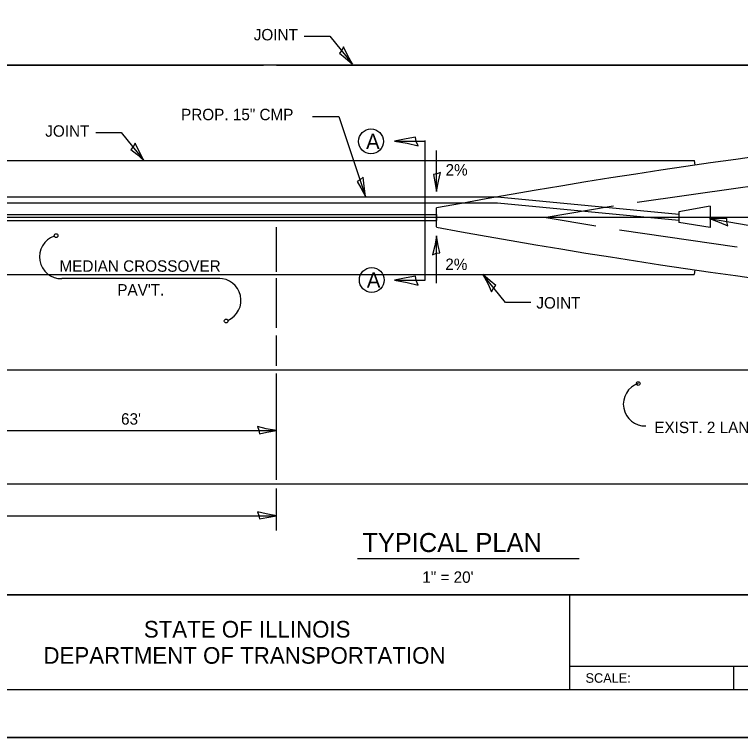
# Model space of a CAD drawing. Extents: x 1875357 to 1890680, y 2257528 to 2269761.
# Drawn here: x 1882904.5 to 1883286, y 2267640.7 to 2268020.6 of the extents above; entities that cross this region are included whole.
import ezdxf

# ---------------------------------------------------------------- set-up
doc = ezdxf.new("R2010")
doc.units = 0
for name, color, linetype in [('Alignment_EX_50 Centerline', 7, 'Continuous'), ('Design_PR_Aggregate Shoulder', 7, 'Continuous'), ('Design_PR_EOP', 7, 'Continuous'), ('Design_PR_Roadway Dimensions', 7, 'Continuous'), ('Design_PR_Roadway Notes', 7, 'Continuous'), ('Drainage_PR', 7, 'Continuous'), ('Drainage_PR_Pipe Culvert', 7, 'Continuous'), ('IDS_Pavement Joint Sawed', 7, 'Continuous'), ('Level 23', 7, 'Continuous'), ('Sheets_50 Reference Boundary', 7, 'Continuous'), ('Sheets_General Details', 7, 'Continuous'), ('Sheets_Printer Plotting Border', 7, 'Continuous'), ('Topo_EOP', 7, 'Continuous')]:
    doc.layers.add(name, color=color, linetype=linetype)

msp = doc.modelspace()

# ---------------------------------------------------------------- linework, layer by layer
at = {"layer": 'Alignment_EX_50 Centerline'}
for p, q in [((1883042.11, 2267913.95), (1882278.94, 2267913.95)), ((1883815.66, 2267913.95), (1883042.11, 2267913.95))]:
    msp.add_line(p, q, dxfattribs=at)
at = {"layer": 'Design_PR_Aggregate Shoulder'}
for points in [[(1883292.33, 2267930.43), (1883284.77, 2267929.42), (1883231.7, 2267921.73)], [(1883218.12, 2267919.65), (1883183.86, 2267913.92), (1883210.01, 2267909.54)], [(1883219.34, 2267919.86), (1883218.11, 2267919.65)], [(1883222.35, 2267907.52), (1883223.58, 2267907.34)], [(1883223.58, 2267907.34), (1883282.79, 2267898.75), (1883284.2, 2267898.56)]]:
    msp.add_lwpolyline(points, dxfattribs=at)
at = {"layer": 'Design_PR_EOP'}
for p, q in [((1883042.11, 2267993.95), (1882269.69, 2267993.95)), ((1883815.66, 2267993.95), (1883042.11, 2267993.95)), ((1883126.29, 2267908.95), (1883126.29, 2267918.93)), ((1882269.69, 2267833.95), (1883042.11, 2267833.95)), ((1883042.11, 2267833.95), (1883822.91, 2267833.95))]:
    msp.add_line(p, q, dxfattribs=at)
for centre, radius, start, end in [((1883778.1, 2264407.05), 3571.86, 93.70236, 100.51451), ((1883782.08, 2271458.87), 3610.07, 259.53346, 266.26763)]:
    msp.add_arc(centre, radius, start, end, dxfattribs=at)
at = {"layer": 'Design_PR_Roadway Dimensions'}
for p, q in [((1883104.11, 2267954.13), (1883120.36, 2267954.13)), ((1883120.36, 2267881.07), (1883120.36, 2267954.31)), ((1883126.29, 2267927.63), (1883126.29, 2267949.09)), ((1883042.11, 2267885.4), (1883042.11, 2267908.86)), ((1883126.29, 2267879.49), (1883126.29, 2267904.3)), ((1883012.39, 2267881.84), (1882929.42, 2267881.84)), ((1883042.11, 2267855.98), (1883042.11, 2267882.06)), ((1883104.11, 2267881.07), (1883120.36, 2267881.07)), ((1883042.11, 2267835.96), (1883042.11, 2267851.86)), ((1883042.11, 2267776.14), (1883042.11, 2267831.92)), ((1882884.19, 2267801.99), (1883042.11, 2267801.99)), ((1883042.11, 2267749.38), (1883042.11, 2267771.56)), ((1882348.39, 2267757.2), (1883042.11, 2267757.2))]:
    msp.add_line(p, q, dxfattribs=at)
for points in [[(1883116.6, 2267951.51), (1883115.59, 2267953.92), (1883115.19, 2267956.22), (1883110.36, 2267955.21), (1883104.11, 2267954.13), (1883110.77, 2267952.92)], [(1883116.6, 2267878.46), (1883115.59, 2267880.86), (1883115.19, 2267883.16), (1883110.36, 2267882.15), (1883104.11, 2267881.07), (1883110.77, 2267879.86)]]:
    msp.add_lwpolyline(points, close=True, dxfattribs=at)
for centre, start, end in [((1882929.05, 2267893.28), 108.435, 271.8775), ((1883012.07, 2267870.4), 293.3514, 91.8775), ((1883235.89, 2267815.82), 108.435, 271.8775)]:
    msp.add_arc(centre, 11.45, start, end, dxfattribs=at)
at = {"layer": 'Design_PR_Roadway Notes'}
for centre, radius in [((1883091.83, 2267953.92), 6.52), ((1882926.35, 2267904.4), 0.978), ((1883092.24, 2267881.07), 6.52), ((1883015.69, 2267859.54), 0.978), ((1883232.27, 2267826.68), 0.978)]:
    msp.add_circle(centre, radius, dxfattribs=at)
at = {"layer": 'Drainage_PR'}
for p, q in [((1883270.08, 2267919.85), (1883253.57, 2267916.9)), ((1883270.08, 2267919.85), (1883270.08, 2267908.62)), ((1883253.57, 2267916.9), (1883253.57, 2267911.28)), ((1883270.08, 2267908.62), (1883253.57, 2267911.28))]:
    msp.add_line(p, q, dxfattribs=at)
at = {"layer": 'Drainage_PR_Pipe Culvert'}
for p, q in [((1882852.08, 2267924.74), (1883042.11, 2267924.74)), ((1883042.11, 2267924.74), (1883158.37, 2267924.74)), ((1883158.37, 2267924.74), (1883253.57, 2267915.65)), ((1882887.3, 2267921.61), (1883042.11, 2267921.61)), ((1883042.11, 2267921.61), (1883158.37, 2267921.61)), ((1883158.37, 2267921.61), (1883253.57, 2267912.52)), ((1882887.3, 2267915.51), (1883042.11, 2267915.51)), ((1883042.11, 2267915.51), (1883126.29, 2267915.51)), ((1883126.29, 2267915.51), (1883126.29, 2267912.39)), ((1882884.17, 2267912.39), (1883042.11, 2267912.39)), ((1883042.11, 2267912.39), (1883126.29, 2267912.39))]:
    msp.add_line(p, q, dxfattribs=at)
at = {"layer": 'IDS_Pavement Joint Sawed'}
for p, q in [((1882748.64, 2267943.95), (1883042.11, 2267943.95)), ((1883042.11, 2267943.95), (1883261.82, 2267943.95)), ((1883262.19, 2267941.45), (1883261.82, 2267943.95)), ((1882748.81, 2267883.95), (1883042.11, 2267883.95)), ((1883042.11, 2267883.95), (1883261.65, 2267883.95)), ((1883262.01, 2267886.45), (1883261.65, 2267883.95))]:
    msp.add_line(p, q, dxfattribs=at)
at = {"layer": 'Level 23'}
for p, q in [((1883056.79, 2268009.28), (1883070.17, 2268009.28)), ((1883070.17, 2268009.28), (1883082.1, 2267994.45)), ((1883061.13, 2267966.97), (1883074.87, 2267966.97)), ((1883074.87, 2267966.97), (1883088.97, 2267925.03)), ((1882947.23, 2267958.65), (1882960.61, 2267958.65)), ((1882960.61, 2267958.65), (1882972.54, 2267943.83)), ((1883269.78, 2267913.36), (1883341.35, 2267900.94)), ((1883162.54, 2267869.21), (1883150.6, 2267884.04)), ((1883175.91, 2267869.21), (1883162.54, 2267869.21)), ((1883084.82, 2267734.68), (1883201.21, 2267734.68))]:
    msp.add_line(p, q, dxfattribs=at)
for points in [[(1883077.46, 2268003.55), (1883076.47, 2268001.71), (1883075.23, 2268000.31), (1883078.29, 2267997.8), (1883082.1, 2267994.45), (1883079.51, 2267999.21)], [(1882967.9, 2267952.93), (1882966.91, 2267951.09), (1882965.68, 2267949.69), (1882968.73, 2267947.18), (1882972.54, 2267943.83), (1882969.95, 2267948.59)], [(1883128.38, 2267937.63), (1883126.46, 2267936.81), (1883124.61, 2267936.5), (1883125.42, 2267932.63), (1883126.29, 2267927.63), (1883127.26, 2267932.96)], [(1883087.76, 2267935.17), (1883086.2, 2267933.79), (1883084.56, 2267932.9), (1883086.55, 2267929.49), (1883088.97, 2267925.03), (1883088.19, 2267930.39)], [(1883279.28, 2267909.59), (1883278.8, 2267911.62), (1883278.81, 2267913.49), (1883274.86, 2267913.36), (1883269.78, 2267913.36), (1883274.87, 2267911.49)], [(1883124.19, 2267894.3), (1883126.12, 2267895.11), (1883127.96, 2267895.43), (1883127.15, 2267899.3), (1883126.29, 2267904.3), (1883125.32, 2267898.96)], [(1883155.24, 2267874.94), (1883156.23, 2267876.78), (1883157.47, 2267878.18), (1883154.41, 2267880.69), (1883150.6, 2267884.04), (1883153.19, 2267879.27)], [(1883032.12, 2267804.08), (1883032.93, 2267802.16), (1883033.24, 2267800.32), (1883037.11, 2267801.12), (1883042.11, 2267801.99), (1883036.78, 2267802.96)], [(1883032.12, 2267759.29), (1883032.93, 2267757.37), (1883033.24, 2267755.53), (1883037.11, 2267756.33), (1883042.11, 2267757.2), (1883036.78, 2267758.17)]]:
    msp.add_lwpolyline(points, close=True, dxfattribs=at)
at = {"layer": 'Sheets_50 Reference Boundary'}
msp.add_lwpolyline([(1882257.4, 2268715.69), (1883832.4, 2268715.69), (1883832.4, 2267715.7), (1882257.4, 2267715.7)], close=True, dxfattribs=at)
at = {"layer": 'Sheets_General Details'}
for p, q in [((1882257.4, 2267715.7), (1883832.4, 2267715.7)), ((1883196.12, 2267715.7), (1883196.12, 2267665.7)), ((1883196.12, 2267678.2), (1883581.12, 2267678.2)), ((1883282.4, 2267678.2), (1883282.4, 2267665.7)), ((1883857.4, 2267640.7), (1882157.4, 2267640.7))]:
    msp.add_line(p, q, dxfattribs=at)
msp.add_lwpolyline([(1882257.4, 2268715.7), (1883832.4, 2268715.7), (1883832.4, 2267665.7), (1882257.4, 2267665.7)], close=True, dxfattribs=at)
at = {"layer": 'Sheets_Printer Plotting Border'}
msp.add_lwpolyline([(1882157.4, 2267640.7), (1883857.4, 2267640.7), (1883857.4, 2268740.7), (1882157.4, 2268740.7)], close=True, dxfattribs=at)
at = {"layer": 'Topo_EOP'}
for p, q in [((1882269.69, 2267993.95), (1883035.34, 2267993.95)), ((1883042.11, 2267993.95), (1883815.66, 2267993.95)), ((1882269.69, 2267833.95), (1883042.11, 2267833.95)), ((1883079.01, 2267833.95), (1883815.66, 2267833.95)), ((1883085.48, 2267833.95), (1883085.48, 2267833.95)), ((1882269.69, 2267773.95), (1883042.11, 2267773.95)), ((1883042.11, 2267773.95), (1883079.01, 2267773.95)), ((1883079.01, 2267773.95), (1883815.66, 2267773.95))]:
    msp.add_line(p, q, dxfattribs=at)

# ---------------------------------------------------------------- texts
at = {"layer": 'Level 23'}
for s, height, p in [('JOINT', 6, (1883030.23, 2268007)), ('PROP. 15" CMP', 6, (1882992.05, 2267965.06)), ('JOINT', 6, (1882920.67, 2267956.38)), ('A', 8, (1883089.25, 2267949.92)), ('2%', 6, (1883131.06, 2267935.98)), ('MEDIAN CROSSOVER', 6, (1882928.16, 2267885.43)), ('2%', 6, (1883130.9, 2267886.34)), ('A', 8, (1883089.66, 2267877.07)), ("PAV'T.", 6, (1882958.53, 2267872.93)), ('JOINT', 6, (1883178.73, 2267866.08)), ("63'", 6, (1882960.5, 2267805.08)), ("EXIST. 2 LANE PAV'T.", 6, (1883240.71, 2267800.64)), ('TYPICAL PLAN', 10, (1883087.26, 2267738.14)), ('1" = 20\'', 6, (1883118.81, 2267721.97))]:
    msp.add_text(s, height=height, dxfattribs=at).set_placement(p)
at = {"layer": 'Sheets_General Details'}
for s, height, p in [('STATE OF ILLINOIS', 8.7501, (1882972.47, 2267693.2)), ('DEPARTMENT OF TRANSPORTATION', 8.7501, (1882919.73, 2267679.45)), ('SCALE:          ', 5, (1883204.58, 2267669.45))]:
    msp.add_text(s, height=height, dxfattribs=at).set_placement(p)

doc.saveas('drawing.dxf')
